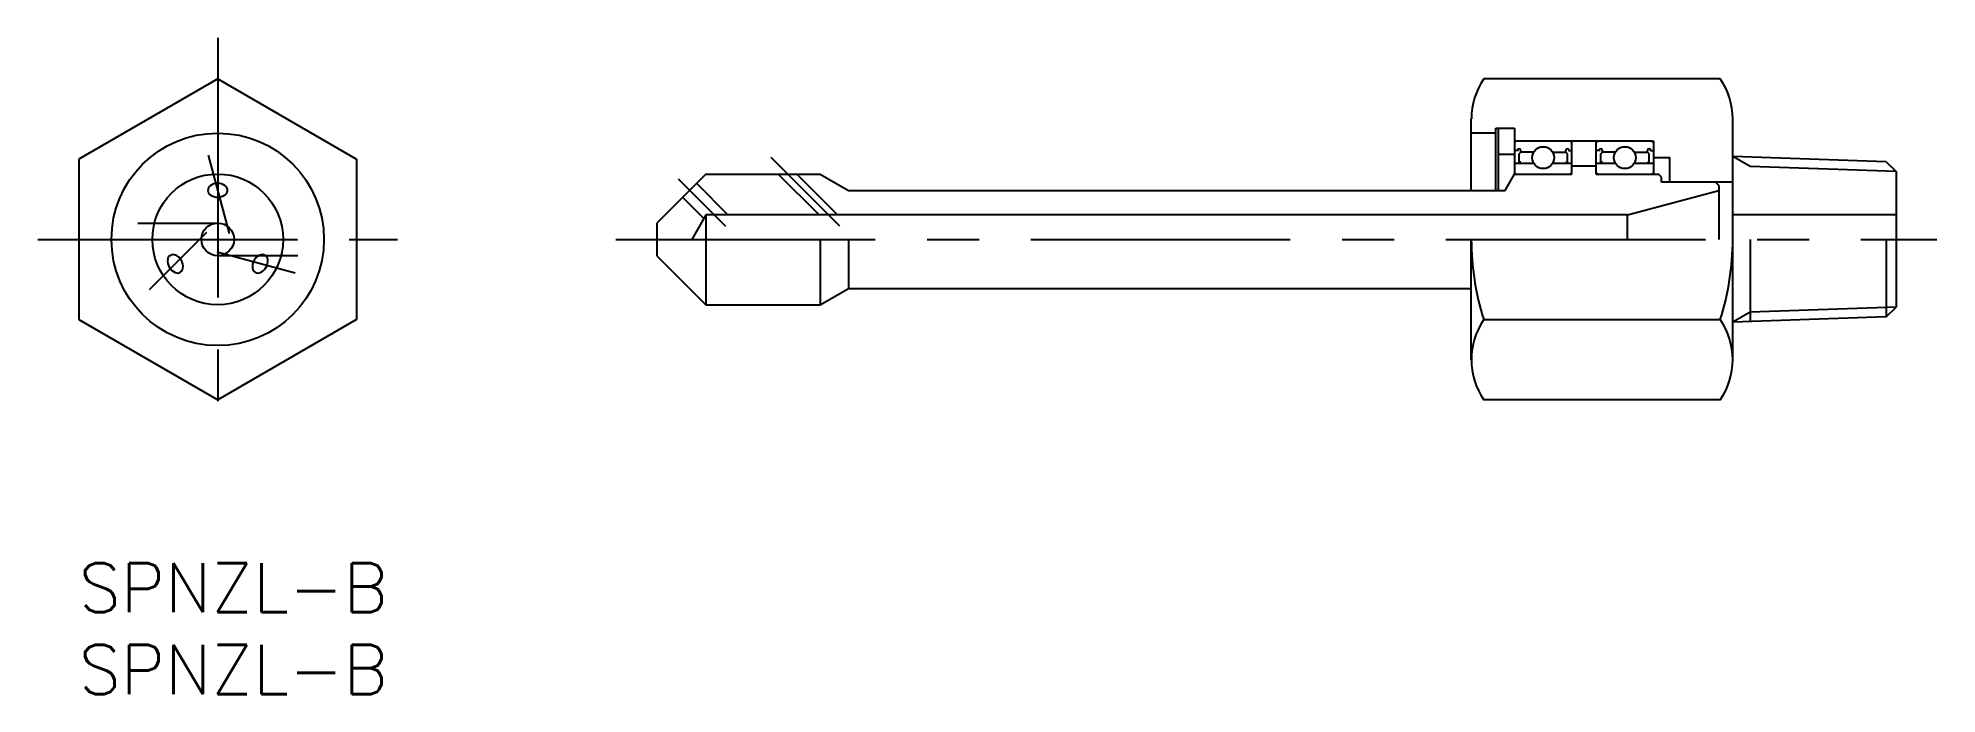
# Model space of a CAD drawing. Extents: x -2 to 114, y -8 to 32.
import ezdxf

# ---------------------------------------------------------------- set-up
doc = ezdxf.new("R2010")
doc.units = 0
doc.header["$LTSCALE"] = 0.5
doc.linetypes.add('CENTER', pattern=[50.8, 31.75, -6.35, 6.35, -6.35])
doc.linetypes.add('DASHED', pattern=[19.05, 12.7, -6.35])
for name, color, linetype in [('MSM_CENTER', 1, 'CENTER'), ('MSM_CONTINUOUS', 7, 'CONTINUOUS'), ('MSM_DASHED', 4, 'DASHED'), ('MSM_NARROW', 5, 'CONTINUOUS'), ('MSM_PART_NUMBER', 7, 'CONTINUOUS')]:
    doc.layers.add(name, color=color, linetype=linetype)
doc.styles.get("Standard").update_dxf_attribs({"font": 'txt.shx', "height": 1.5, "bigfont": 'bigfont.shx'})

# ---------------------------------------------------------------- blocks, each defined once
blk = doc.blocks.new('*U11')
at = {"layer": 'MSM_PART_NUMBER'}
blk.add_text('SPNZL-B', height=3, dxfattribs=at).set_placement((0, -3))
blk = doc.blocks.new('*U12')
at = {"layer": 'MSM_PART_NUMBER'}
blk.add_text('SPNZL-B', height=3, dxfattribs=at).set_placement((0, -8))

msp = doc.modelspace()

# ---------------------------------------------------------------- linework, layer by layer
at = {"layer": 'MSM_CENTER'}
for p, q in [((8.5, 32.13), (8.5, 7.5)), ((7.92, 24.97), (9.21, 20.18)), ((46.58, 20.61), (42.38, 24.81)), ((36.67, 23.52), (39.58, 20.61)), ((-2.5, 19.81), (19.5, 19.81)), ((3.61, 20.81, -0.42), (8.51, 20.81)), ((4.33, 16.74), (7.83, 20.25)), ((32.87, 19.81), (113.72, 19.81)), ((13.25, 17.74), (8.46, 19.02)), ((13.4, 18.81, -0.42), (8.5, 18.81))]:
    msp.add_line(p, q, dxfattribs=at)
at = {"layer": 'MSM_CONTINUOUS'}
for p, q in [((8.5, 29.63), (0, 24.72)), ((8.5, 29.63), (17, 24.72)), ((100.46, 29.63), (85.98, 29.63)), ((85.22, 22.81), (85.22, 27.18)), ((101.22, 12.45), (101.22, 27.18)), ((86.72, 26.31), (85.22, 26.31)), ((86.72, 22.81), (86.72, 26.61)), ((86.72, 26.61), (87.87, 26.61)), ((86.87, 26.61), (86.87, 22.81)), ((87.87, 26.61), (87.87, 23.81)), ((96.37, 25.81), (87.87, 25.81)), ((91.37, 23.81), (91.37, 25.81)), ((92.87, 23.81), (92.87, 25.81)), ((96.37, 25.81), (96.37, 23.81)), ((0, 24.72), (0, 14.91)), ((17, 24.72), (17, 14.91)), ((87.87, 25.01), (86.87, 25.01)), ((88.04, 25.25), (87.87, 25.25)), ((87.87, 24.48), (89.05, 24.48)), ((88.04, 25.25), (88.04, 25.2)), ((88.14, 25.05), (88.25, 25.15)), ((88.14, 24.54), (88.14, 25.05)), ((88.25, 24.54), (88.14, 24.54)), ((88.25, 25.15), (88.25, 25.25)), ((89.05, 25.15), (88.25, 25.15)), ((90.2, 25.15), (91, 25.15)), ((90.2, 24.48), (91.37, 24.48)), ((91, 25.15), (91, 25.25)), ((91.1, 25.05), (91, 25.15)), ((91, 24.54), (91.1, 24.54)), ((91.1, 24.54), (91.1, 25.05)), ((91.2, 25.25), (91.2, 25.2)), ((91.2, 25.25), (91.37, 25.25)), ((93.04, 25.25), (92.87, 25.25)), ((92.87, 24.48), (94.05, 24.48)), ((93.04, 25.25), (93.04, 25.2)), ((93.14, 25.05), (93.25, 25.15)), ((93.14, 24.54), (93.14, 25.05)), ((93.25, 24.54), (93.14, 24.54)), ((93.25, 25.15), (93.25, 25.25)), ((94.05, 25.15), (93.25, 25.15)), ((95.2, 25.15), (96, 25.15)), ((95.2, 24.48), (96.37, 24.48)), ((96, 25.15), (96, 25.25)), ((96.1, 25.05), (96, 25.15)), ((96, 24.54), (96.1, 24.54)), ((96.1, 24.54), (96.1, 25.05)), ((96.2, 25.25), (96.2, 25.2)), ((96.2, 25.25), (96.37, 25.25)), ((96.37, 24.81), (97.37, 24.81)), ((97.37, 23.31), (97.37, 24.81)), ((110.62, 24.56), (101.22, 24.89)), ((110.62, 24.56), (111.22, 23.96)), ((38.37, 23.81), (35.37, 20.81)), ((38.37, 23.81), (45.37, 23.81)), ((45.37, 23.81), (47.11, 22.81)), ((87.3, 22.81), (87.87, 23.81)), ((87.87, 23.81), (91.37, 23.81)), ((91.37, 24.31), (92.87, 24.31)), ((92.87, 23.81), (96.67, 23.81)), ((96.87, 23.61), (96.67, 23.81)), ((96.87, 23.31), (96.87, 23.61)), ((101.22, 23.31), (96.87, 23.31)), ((100.37, 23.11), (100.17, 23.31)), ((111.22, 23.96), (111.22, 15.67)), ((36.95, 22.39), (38.25, 21.09)), ((37.8, 23.24), (39.72, 21.31)), ((47.11, 22.81), (87.3, 22.81)), ((94.78, 21.31), (100.37, 22.81)), ((100.37, 23.11), (100.37, 19.81)), ((38.37, 21.31), (37.51, 19.81)), ((38.37, 21.31), (38.37, 19.81)), ((94.78, 21.31), (38.37, 21.31)), ((94.78, 19.81), (94.78, 21.31)), ((111.22, 21.31), (101.22, 21.31)), ((35.37, 20.81), (35.37, 18.81)), ((38.37, 19.81), (38.37, 15.81)), ((45.37, 19.81), (45.37, 15.81)), ((47.11, 19.81), (47.11, 16.81)), ((85.22, 12.45), (85.22, 19.81)), ((102.29, 19.81), (102.29, 14.78)), ((110.62, 19.81), (110.62, 15.07)), ((35.37, 18.81), (38.37, 15.81)), ((45.37, 15.81), (47.11, 16.81)), ((47.11, 16.81), (85.22, 16.81)), ((38.37, 15.81), (45.37, 15.81)), ((110.62, 15.07), (111.22, 15.67)), ((0, 14.91), (8.5, 10)), ((17, 14.91), (8.5, 10)), ((85.98, 14.91), (100.46, 14.91)), ((110.62, 15.07), (101.22, 14.74)), ((100.46, 10), (85.98, 10))]:
    msp.add_line(p, q, dxfattribs=at)
for centre, radius in [((8.5, 19.81), 6.5), ((89.62, 24.81), 0.667), ((94.62, 24.81), 0.667), ((8.5, 19.81), 4), ((8.5, 19.81), 1)]:
    msp.add_circle(centre, radius, dxfattribs=at)
for centre, radius, start, end in [((89.57, 27.18), 4.34, 145.6156, 180), ((96.88, 27.18), 4.34, 360, 34.3844), ((87.97, 25.71), 0.1, 90, 180), ((91.27, 25.71), 0.1, 0, 90), ((92.97, 25.71), 0.1, 90, 180), ((96.27, 25.71), 0.1, 0, 90), ((88.14, 25.25), 0.102, 0, 180), ((91.1, 25.25), 0.102, 0, 180), ((93.14, 25.25), 0.102, 0, 180), ((96.1, 25.25), 0.102, 0, 180), ((87.97, 23.91), 0.1, 180, 270), ((91.27, 23.91), 0.1, 270, 0), ((92.97, 23.91), 0.1, 180, 270), ((96.27, 23.91), 0.1, 270, 0), ((8.24, 22.81), 0.338, 126.5805, 233.4195), ((8.5, 22.46), 0.778, 53.4195, 126.5805), ((8.5, 23.17), 0.778, 233.4195, 306.5805), ((8.76, 22.81), 0.338, 306.5805, 53.4195), ((101.46, 19.81), 16.24, 180, 197.588), ((101.46, 19.81), 16.24, 179.9838, 180), ((84.98, 19.81), 16.24, 342.412, 0), ((5.77, 18.54), 0.338, 66.5805, 173.4195), ((5.6, 18.14), 0.778, 353.4195, 66.5805), ((11.4, 18.14), 0.778, 113.4195, 186.5805), ((11.23, 18.54), 0.338, 6.5805, 113.4195), ((6.21, 18.49), 0.778, 173.4195, 246.5805), ((6.03, 18.09), 0.338, 246.5805, 353.4195), ((10.97, 18.09), 0.338, 186.5805, 293.4195), ((10.79, 18.49), 0.778, 293.4195, 6.5805), ((89.57, 12.45), 4.34, 145.6156, 214.3844), ((96.88, 12.45), 4.34, 325.6156, 34.3844)]:
    msp.add_arc(centre, radius, start, end, dxfattribs=at)
at = {"layer": 'MSM_DASHED'}
for p, q in [((45.31, 21.31), (42.81, 23.81)), ((46.44, 21.31), (43.94, 23.81))]:
    msp.add_line(p, q, dxfattribs=at)
at = {"layer": 'MSM_NARROW'}
for p, q in [((102.29, 24.27), (101.22, 24.89)), ((111.22, 23.96), (102.29, 24.27)), ((102.29, 15.36), (101.22, 14.74)), ((111.22, 15.67), (102.29, 15.36))]:
    msp.add_line(p, q, dxfattribs=at)

# ---------------------------------------------------------------- block references
at = {"layer": 'MSM_CONTINUOUS'}
for name in ['*U11', '*U12']:
    msp.add_blockref(name, (0, 0), dxfattribs=at)

doc.saveas('drawing.dxf')
